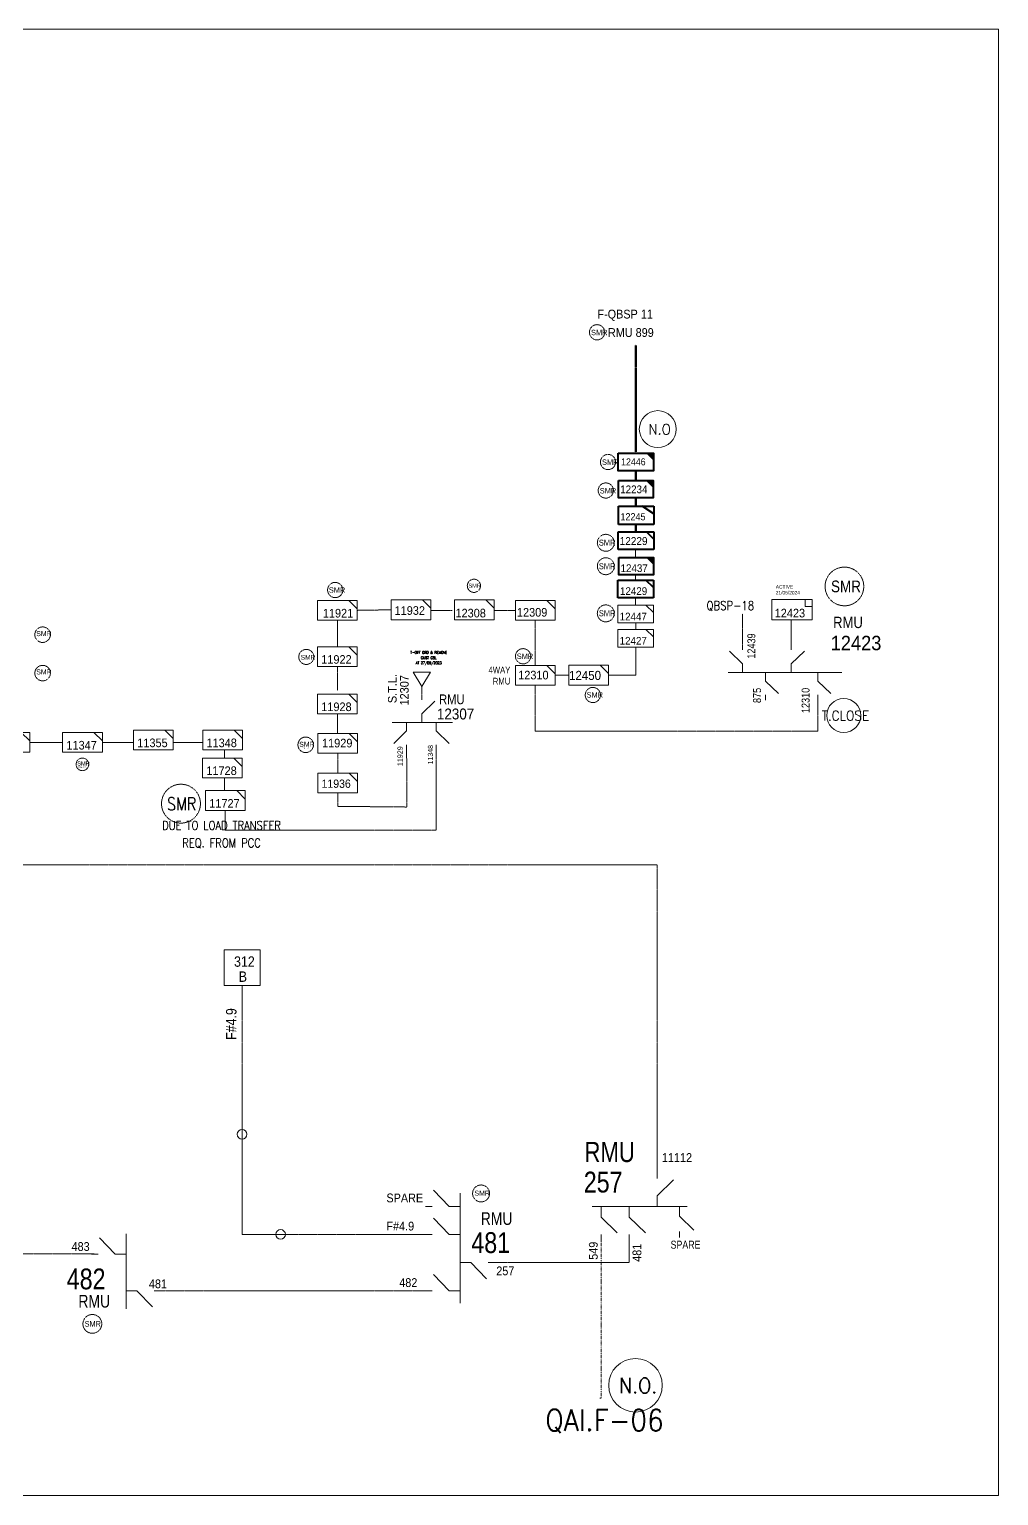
# Model space of a CAD drawing. Header units: metres. Extents: x 65984 to 144644, y -19036 to 23726.
# Drawn here: x 109184 to 110051, y 3181 to 4494 of the extents above; entities that cross this region are included whole.
import ezdxf
from ezdxf.enums import TextEntityAlignment as Align

# ---------------------------------------------------------------- set-up
doc = ezdxf.new("R2010")
doc.units = ezdxf.units.M
doc.header["$MEASUREMENT"] = 0
doc.linetypes.add('DGN Style 3', pattern=[0.013877, 0, -0.013877])
doc.linetypes.add('DGN Style 4', pattern=[1.6, 0.8, -0.4, 0, -0.4])
doc.layers.get('0').update_dxf_attribs({"color": 95, "lineweight": 40})
for name, color, linetype, lineweight in [('d_eos', 111, 'Continuous', 40), ('d_eos no', 121, 'Continuous', 40), ('d_switch', 95, 'Continuous', 40), ('d_tf', 1, 'Continuous', 40), ('d_tf no', 6, 'Continuous', 40), ('d_ug cable', 95, 'Continuous', 40), ('d_unit sub', 7, 'Continuous', 40), ('fedr no', 95, 'Continuous', 40), ('GRID STATION  04', 7, 'Continuous', 40), ('Level 37', 7, 'Continuous', 0), ('O H MAIN FEEDER', 4, 'Continuous', 100), ('SW N O', 114, 'Continuous', 30)]:
    doc.layers.add(name, color=color, linetype=linetype, lineweight=lineweight)
doc.styles.add('NASKHF', font='naskhf.shx', dxfattribs={"height": 8})
doc.styles.add('Style-Arial', font='arial.ttf')
doc.styles.add('Style-ENGINEERING', font='ENGINEERING.shx')
doc.styles.add('Style-msdefault', font='msdefault.shx')
doc.styles.add('Style-STANDARD', font='STANDARD.shx')

# ---------------------------------------------------------------- blocks, each defined once
blk = doc.blocks.new('*U1098')
at = {"layer": 'd_eos', "color": 2, "linetype": 'Continuous', "lineweight": 13, "ltscale": 1.323664}
for p, q in [((-4.65, 7.44), (-11.44, 14.45)), ((0, -16.16), (0, 16.17)), ((-12.09, 7.44), (-14.92, 7.44)), ((0, 7.44), (-4.65, 7.44)), ((0, -8.41), (4.65, -8.41)), ((4.65, -8.41), (11.45, -15.42)), ((12.09, -8.41), (14.92, -8.41))]:
    blk.add_line(p, q, dxfattribs=at)
blk = doc.blocks.new('TF3')
at = {"color": 0, "linetype": 'ByBlock', "lineweight": -2}
for p, q in [((11.3, 9), (18.3, 9)), ((18.3, 9), (18.3, 2))]:
    blk.add_line(p, q, dxfattribs=at)
at = {"color": 0, "linetype": 'ByBlock', "lineweight": -2, "flags": 128}
blk.add_lwpolyline([(18.3, 2), (11.3, 2), (11.3, 9)], dxfattribs=at)
at = {"color": 0, "linetype": 'ByBlock', "lineweight": -2}
blk.add_3dface([(-21.7, 9), (18.3, 9), (18.3, -11), (-21.7, -11)], dxfattribs=at)
blk = doc.blocks.new('*U2620')
at = {"layer": 'd_unit sub', "color": 98, "linetype": 'Continuous', "lineweight": 13}
for p, q in [((-9.2, 4.59), (9.19, 4.59)), ((-9.2, -4.6), (-9.2, 4.59)), ((9.19, 0.71), (5.31, 4.59)), ((5.97, 4.59), (9.19, 4.59)), ((9.19, 4.59), (9.19, 1.38)), ((9.19, 4.59), (9.19, -4.6)), ((9.19, -4.6), (-9.2, -4.6))]:
    blk.add_line(p, q, dxfattribs=at)
at = {"layer": 'd_unit sub', "color": 98, "linetype": 'Continuous', "lineweight": 13, "flags": 128}
blk.add_lwpolyline([(9.19, 0.71), (9.19, 4.59), (5.31, 4.59)], close=True, dxfattribs=at)
blk = doc.blocks.new('*U2445')
at = {"layer": 'd_unit sub', "color": 2, "linetype": 'Continuous', "lineweight": 13}
for p, q in [((-9.2, 4.59), (9.19, 4.59)), ((-9.2, -4.6), (-9.2, 4.59)), ((9.19, 0.71), (5.31, 4.59)), ((5.97, 4.59), (9.19, 4.59)), ((9.19, 4.59), (9.19, 1.38)), ((9.19, 4.59), (9.19, -4.6)), ((9.19, -4.6), (-9.2, -4.6))]:
    blk.add_line(p, q, dxfattribs=at)
at = {"layer": 'd_unit sub', "color": 2, "linetype": 'Continuous', "lineweight": 13, "flags": 128}
blk.add_lwpolyline([(9.19, 0.71), (9.19, 4.59), (5.31, 4.59)], close=True, dxfattribs=at)
blk = doc.blocks.new('*U2376')
at = {"layer": 'd_ug cable', "color": 2, "linetype": 'Continuous', "lineweight": 0}
for p, q in [((-9.2, 4.59), (9.19, 4.59)), ((-9.2, -4.6), (-9.2, 4.59)), ((9.19, 0.71), (5.31, 4.59)), ((5.97, 4.59), (9.19, 4.59)), ((9.19, 4.59), (9.19, 1.38)), ((9.19, 4.59), (9.19, -4.6)), ((9.19, -4.6), (-9.2, -4.6))]:
    blk.add_line(p, q, dxfattribs=at)
at = {"layer": 'd_ug cable', "color": 2, "linetype": 'Continuous', "lineweight": 0, "flags": 128}
blk.add_lwpolyline([(9.19, 0.71), (9.19, 4.59), (5.31, 4.59)], close=True, dxfattribs=at)
blk = doc.blocks.new('TRA1_857')
at = {"layer": 'd_tf', "color": 98, "linetype": 'Continuous', "lineweight": 13, "ltscale": 0.000771684, "flags": 128}
blk.add_lwpolyline([(10, -17), (0, 0), (-10, -17)], close=True, dxfattribs=at)
blk = doc.blocks.new('TRA1_856')
at = {"layer": 'd_tf', "color": 98, "linetype": 'Continuous', "lineweight": 13, "ltscale": 0.000771684, "xscale": 1.000046566207833, "yscale": 1.000046566207833, "zscale": 1.000046566207833, "rotation": 180}
blk.add_blockref('TRA1_857', (0, 0), dxfattribs=at)
blk = doc.blocks.new('*U2621')
at = {"layer": 'd_unit sub', "color": 234, "linetype": 'Continuous', "lineweight": 13}
for p, q in [((-9.2, 4.59), (9.19, 4.59)), ((-9.2, -4.6), (-9.2, 4.59)), ((9.19, 0.71), (5.31, 4.59)), ((5.97, 4.59), (9.19, 4.59)), ((9.19, 4.59), (9.19, 1.38)), ((9.19, 4.59), (9.19, -4.6)), ((9.19, -4.6), (-9.2, -4.6))]:
    blk.add_line(p, q, dxfattribs=at)
at = {"layer": 'd_unit sub', "color": 234, "linetype": 'Continuous', "lineweight": 13, "flags": 128}
blk.add_lwpolyline([(9.19, 0.71), (9.19, 4.59), (5.31, 4.59)], close=True, dxfattribs=at)
blk = doc.blocks.new('*U2622')
at = {"layer": 'd_unit sub', "color": 98, "linetype": 'Continuous', "lineweight": 13}
for p, q in [((-9.2, 4.59), (9.19, 4.59)), ((-9.2, -4.6), (-9.2, 4.59)), ((9.19, 0.71), (5.31, 4.59)), ((5.97, 4.59), (9.19, 4.59)), ((9.19, 4.59), (9.19, 1.38)), ((9.19, 4.59), (9.19, -4.6)), ((9.19, -4.6), (-9.2, -4.6))]:
    blk.add_line(p, q, dxfattribs=at)
at = {"layer": 'd_unit sub', "color": 98, "linetype": 'Continuous', "lineweight": 13, "flags": 128}
blk.add_lwpolyline([(9.19, 0.71), (9.19, 4.59), (5.31, 4.59)], close=True, dxfattribs=at)
blk = doc.blocks.new('*U2530')
at = {"layer": 'd_unit sub', "color": 2, "linetype": 'Continuous', "lineweight": 13}
for p, q in [((-9.2, 4.59), (9.19, 4.59)), ((-9.2, -4.6), (-9.2, 4.59)), ((9.19, 0.71), (5.31, 4.59)), ((5.97, 4.59), (9.19, 4.59)), ((9.19, 4.59), (9.19, 1.38)), ((9.19, 4.59), (9.19, -4.6)), ((9.19, -4.6), (-9.2, -4.6))]:
    blk.add_line(p, q, dxfattribs=at)
at = {"layer": 'd_unit sub', "color": 2, "linetype": 'Continuous', "lineweight": 13, "flags": 128}
blk.add_lwpolyline([(9.19, 0.71), (9.19, 4.59), (5.31, 4.59)], close=True, dxfattribs=at)
blk = doc.blocks.new('*U893')
at = {"layer": 'SW N O', "color": 3, "lineweight": 13}
blk.add_circle((0, 0.01), 16.84, dxfattribs=at)
at = {"layer": 'SW N O', "color": 3, "lineweight": 13, "style": 'Style-STANDARD'}
blk.add_text('N.O.', height=9.6, dxfattribs=at).set_placement((1.68, -0.17), align=Align.MIDDLE_CENTER)
blk = doc.blocks.new('*U3899')
at = {"layer": 'd_unit sub', "color": 2, "linetype": 'Continuous', "lineweight": 13}
for p, q in [((-9.2, 4.59), (9.19, 4.59)), ((-9.2, -4.6), (-9.2, 4.59)), ((9.19, 0.71), (5.31, 4.59)), ((5.97, 4.59), (9.19, 4.59)), ((9.19, 4.59), (9.19, 1.38)), ((9.19, 4.59), (9.19, -4.6)), ((9.19, -4.6), (-9.2, -4.6))]:
    blk.add_line(p, q, dxfattribs=at)
at = {"layer": 'd_unit sub', "color": 2, "linetype": 'Continuous', "lineweight": 13, "flags": 128}
blk.add_lwpolyline([(9.19, 0.71), (9.19, 4.59), (5.31, 4.59)], close=True, dxfattribs=at)
blk = doc.blocks.new('TF_8')
at = {"color": 0, "linetype": 'ByBlock', "lineweight": -2}
blk.add_line((6.3, 4.95), (9.9, 1.35), dxfattribs=at)
blk.add_3dface([(-10.1, 4.95), (9.9, 4.95), (9.9, -5.05), (-10.1, -5.05)], dxfattribs=at)
blk = doc.blocks.new('exist.us-1000kva')
at = {"color": 0, "linetype": 'ByBlock', "lineweight": -2, "flags": 128}
blk.add_lwpolyline([(40, 12.9), (32.8, 20), (40, 20)], close=True, dxfattribs=at)
at = {"color": 0, "linetype": 'ByBlock', "lineweight": -2, "extrusion": (0, 0, -1)}
blk.add_solid([(-40, 12.9), (-32.8, 20), (-40, 20)], dxfattribs=at)
at = {"color": 0, "linetype": 'ByBlock', "lineweight": -2, "xscale": 2, "yscale": 2}
blk.add_blockref('TF_8', (20.2, 10.1), dxfattribs=at)
blk = doc.blocks.new('*U696')
at = {"layer": 'd_unit sub', "color": 98, "linetype": 'Continuous', "lineweight": 40}
for p, q in [((-9.2, 4.61), (9.19, 4.61)), ((-9.2, -4.58), (-9.2, 4.61)), ((9.19, 0.73), (5.31, 4.61)), ((5.97, 4.61), (9.19, 4.61)), ((9.19, 4.61), (9.19, 1.4)), ((9.19, 4.61), (9.19, -4.58)), ((9.19, -4.58), (-9.2, -4.58))]:
    blk.add_line(p, q, dxfattribs=at)
blk = doc.blocks.new('*U3937')
at = {"layer": 'd_unit sub', "color": 98, "linetype": 'Continuous', "lineweight": 40}
for p, q in [((-9.2, 4.61), (2.68, 4.61)), ((-9.2, -4.58), (-9.2, 4.61)), ((2.68, 0.73), (-1.21, 4.61)), ((-0.54, 4.61), (2.68, 4.61)), ((2.68, 4.61), (2.68, 1.4)), ((2.68, 4.61), (2.68, -4.58)), ((2.68, -4.58), (-9.2, -4.58))]:
    blk.add_line(p, q, dxfattribs=at)
blk = doc.blocks.new('*U683')
at = {"layer": 'd_unit sub', "color": 2, "linetype": 'Continuous', "lineweight": 40}
for p, q in [((-9.2, 4.61), (9.19, 4.61)), ((-9.2, -4.58), (-9.2, 4.61)), ((9.19, 0.73), (5.31, 4.61)), ((5.97, 4.61), (9.19, 4.61)), ((9.19, 4.61), (9.19, 1.4)), ((9.19, 4.61), (9.19, -4.58)), ((9.19, -4.58), (-9.2, -4.58))]:
    blk.add_line(p, q, dxfattribs=at)
blk = doc.blocks.new('*U3938')
at = {"layer": 'd_tf no', "color": 98, "linetype": 'Continuous', "lineweight": 13}
for p, q in [((-9.2, 4.61), (9.19, 4.61)), ((-9.2, -4.58), (-9.2, 4.61)), ((9.19, 0.73), (5.31, 4.61)), ((5.97, 4.61), (9.19, 4.61)), ((9.19, 4.61), (9.19, 1.4)), ((9.19, 4.61), (9.19, -4.58)), ((9.19, -4.58), (-9.2, -4.58))]:
    blk.add_line(p, q, dxfattribs=at)
blk = doc.blocks.new('*U3939')
at = {"layer": 'd_tf no', "color": 2, "linetype": 'Continuous', "lineweight": 13}
for p, q in [((-9.2, 4.61), (9.19, 4.61)), ((-9.2, -4.58), (-9.2, 4.61)), ((9.19, 0.73), (5.31, 4.61)), ((5.97, 4.61), (9.19, 4.61)), ((9.19, 4.61), (9.19, 1.4)), ((9.19, 4.61), (9.19, -4.58)), ((9.19, -4.58), (-9.2, -4.58))]:
    blk.add_line(p, q, dxfattribs=at)
blk = doc.blocks.new('*U1431')
at = {"layer": 'SW N O', "color": 1, "lineweight": 13}
blk.add_circle((0, 0), 16.8, dxfattribs=at)
at = {"layer": 'SW N O', "color": 1, "lineweight": 13, "style": 'Style-STANDARD'}
blk.add_text('T.CLOSE', height=9.6, dxfattribs=at).set_placement((1.7, -0.2), align=Align.MIDDLE_CENTER)
blk = doc.blocks.new('*U1266')
at = {"layer": 'SW N O', "color": 3, "lineweight": 13}
blk.add_circle((0, 0), 16.8, dxfattribs=at)
at = {"layer": 'SW N O', "color": 3, "lineweight": 13, "style": 'Style-STANDARD'}
blk.add_text('N.O', height=9.6, dxfattribs=at).set_placement((1.7, -0.2), align=Align.MIDDLE_CENTER)

msp = doc.modelspace()

# ---------------------------------------------------------------- linework, layer by layer
at = {"layer": 'd_eos', "color": 2, "linetype": 'Continuous', "lineweight": 13, "ltscale": 1.139775}
for p, q in [((109822.1, 3938.3), (109822.1, 3943)), ((109865.9, 3938.3), (109865.9, 3943)), ((109822.1, 3926), (109810.5, 3937.3)), ((109822.1, 3918.2), (109822.1, 3926)), ((109865.9, 3926), (109877.6, 3937.3)), ((109865.9, 3918.2), (109865.9, 3926)), ((109809.3, 3918.2), (109911, 3918.2)), ((109842.7, 3918.2), (109842.7, 3910.5)), ((109889.5, 3918.2), (109889.5, 3910.5)), ((109842.7, 3910.5), (109854.3, 3899.2)), ((109889.5, 3910.5), (109901.1, 3899.2)), ((109842.7, 3898.1), (109842.7, 3893.4)), ((109889.5, 3898.1), (109889.5, 3893.4))]:
    msp.add_line(p, q, dxfattribs=at)
at = {"layer": 'd_eos', "color": 7, "linetype": 'Continuous', "lineweight": 13, "ltscale": 1.139775}
for p, q in [((109535.3, 3893.6), (109535.3, 3898.3)), ((109535.3, 3881.2), (109546.9, 3892.5)), ((109508.8, 3873.5), (109562.6, 3873.5)), ((109521.7, 3873.5), (109521.7, 3865.8)), ((109535.3, 3873.5), (109535.3, 3881.2)), ((109548.1, 3873.5), (109548.1, 3865.8)), ((109521.7, 3865.8), (109510.1, 3854.5)), ((109548.1, 3865.8), (109559.7, 3854.5)), ((109521.7, 3853.4), (109521.7, 3848.7)), ((109548.1, 3853.4), (109548.1, 3848.7))]:
    msp.add_line(p, q, dxfattribs=at)
at = {"layer": 'd_eos', "color": 7, "linetype": 'Continuous', "lineweight": 13, "ltscale": 1.323664}
for p, q in [((109746, 3465.2), (109746, 3471)), ((109746, 3449.7), (109760.6, 3463.8)), ((109772.8, 3440.1), (109687.6, 3440.1)), ((109695.7, 3440.1), (109695.7, 3430.4)), ((109720.9, 3440.1), (109720.9, 3430.4)), ((109746, 3440.1), (109746, 3449.7)), ((109695.7, 3430.4), (109710.2, 3416.3)), ((109720.9, 3430.4), (109735.4, 3416.3)), ((109695.7, 3415), (109695.7, 3409.1)), ((109720.9, 3415), (109720.9, 3409.1))]:
    msp.add_line(p, q, dxfattribs=at)
at = {"layer": 'd_eos', "color": 2, "linetype": 'Continuous', "lineweight": 13, "ltscale": 1.323664}
for p, q in [((109559.9, 3440.1), (109545.8, 3454.7)), ((109544.4, 3440.1), (109538.6, 3440.1)), ((109569.5, 3440.1), (109559.9, 3440.1)), ((109569.5, 3452), (109569.5, 3353.5)), ((109559.9, 3415), (109545.8, 3429.5)), ((109544.4, 3415), (109538.6, 3415)), ((109569.5, 3415), (109559.9, 3415)), ((109569.5, 3389.8), (109579.1, 3389.8)), ((109579.1, 3389.8), (109593.2, 3375.3)), ((109594.6, 3389.8), (109600.4, 3389.8)), ((109559.8, 3364.6), (109545.8, 3379.1)), ((109544.4, 3364.6), (109538.6, 3364.6)), ((109569.5, 3364.6), (109559.8, 3364.6))]:
    msp.add_line(p, q, dxfattribs=at)
at = {"layer": 'd_eos', "color": 7, "linetype": 'Continuous', "lineweight": 13, "ltscale": 1.191298}
for p, q in [((109765.7, 3440.1), (109765.7, 3431.4)), ((109765.7, 3431.4), (109778.8, 3418.7)), ((109765.7, 3417.5), (109765.7, 3412.2))]:
    msp.add_line(p, q, dxfattribs=at)
at = {"layer": 'd_ug cable', "color": 98, "linetype": 'DGN Style 3', "lineweight": 13}
for p, q in [((109726.6, 4021.1), (109726.6, 4028.3)), ((109726.6, 4001), (109726.6, 4005.6)), ((109726.6, 3985.1), (109726.6, 3978.5)), ((109459.7, 3941.3), (109459.7, 3964.9)), ((109726.8, 3956.7), (109726.8, 3962.6)), ((109459.7, 3902), (109459.7, 3923.5)), ((109535.3, 3898.3), (109535.3, 3905.5)), ((109459.7, 3863.6), (109459.7, 3881.1)), ((109213.9, 3855.6), (109184.4, 3855.6)), ((109277.4, 3855.6), (109249.4, 3855.6)), ((109358.6, 3841.6), (109358.6, 3848.8)), ((109460, 3828.1), (109460, 3845.9)), ((109358.6, 3812.3), (109358.6, 3823.9)), ((109125.7, 3397.5), (109242.2, 3397.5))]:
    msp.add_line(p, q, dxfattribs=at)
at = {"layer": 'd_ug cable', "color": 194, "linetype": 'DGN Style 3', "lineweight": 13}
for p, q in [((109822.1, 3943.2), (109822.1, 3970.7)), ((109865.9, 3965.4), (109865.9, 3941.7))]:
    msp.add_line(p, q, dxfattribs=at)
at = {"layer": 'd_ug cable', "color": 30, "linetype": 'DGN Style 3', "lineweight": 100, "flags": 128}
msp.add_lwpolyline([(109726.7, 4115.4), (109726.7, 4115.4), (109726.7, 4211.6)], dxfattribs=at)
at = {"layer": 'd_ug cable', "color": 98, "linetype": 'DGN Style 3', "lineweight": 100, "flags": 128}
for points in [[(109726.7, 4090.1), (109726.7, 4090.1), (109726.7, 4098.7)], [(109726.9, 4066.9), (109726.9, 4066.9), (109726.9, 4074.6)], [(109726.9, 4044.5), (109726.9, 4044.5), (109726.9, 4050.6)]]:
    msp.add_lwpolyline(points, dxfattribs=at)
at = {"layer": 'd_ug cable', "color": 98, "linetype": 'DGN Style 3', "lineweight": 13, "flags": 128}
for points in [[(109477.4, 3973.8), (109507.8, 3974.3)], [(109543.4, 3973.8), (109562.4, 3973.8)], [(109600, 3973.8), (109619, 3973.8)], [(109636.8, 3924.6), (109636.8, 3964.9)], [(109702.4, 3915.7), (109726.8, 3915.7), (109726.8, 3940.9)], [(109666.9, 3915.7), (109654.5, 3915.7)], [(109636.8, 3906.8), (109636.8, 3865.6), (109889.5, 3865.6), (109889.5, 3893.4)], [(108621.6, 3851.4), (108602.7, 3851.4), (108602.7, 3746), (109746, 3746), (109746, 3468.1)], [(109312.9, 3855.6), (109339.3, 3855.6)], [(109359.2, 3794.4), (109359.2, 3777), (109548.1, 3777), (109548.1, 3848.7)], [(109521.7, 3848.7), (109521.9, 3797.7), (109460, 3798.3), (109460, 3810.3)], [(109374.5, 3504.7), (109374.5, 3637.8)], [(109538.6, 3415), (109408.9, 3415)], [(109600.4, 3389.8), (109720.9, 3389.8), (109720.9, 3409.1)], [(109301.2, 3364.6), (109539.1, 3364.6), (109539.1, 3364.6)]]:
    msp.add_lwpolyline(points, dxfattribs=at)
at = {"layer": 'd_ug cable', "color": 5, "linetype": 'DGN Style 4', "lineweight": 13, "flags": 128}
msp.add_lwpolyline([(109695.7, 3409.1), (109695.7, 3268.5), (109694.7, 3268.5)], dxfattribs=at)
at = {"layer": 'd_ug cable', "color": 2, "linetype": 'DGN Style 3', "lineweight": 13}
for centre, radius in [((109692.1, 4222.8), 6.82), ((109701.9, 4106.6), 6.82), ((109699.9, 4081.1), 6.82), ((109699.9, 4034.3), 7.58), ((109699.9, 4013.3), 7.58), ((109913.4, 3995.2), 17.3), ((109457.8, 3992), 6.82), ((109581.9, 3995.8), 5.91), ((109699.9, 3971.1), 7.58), ((109196, 3952), 6.95), ((109625.9, 3932.7), 6.82), ((109431.9, 3932.1), 6.73), ((109196, 3917.6), 6.95), ((109688.3, 3898), 6.82), ((109431.4, 3853.4), 6.95), ((109431.4, 3853.4), 6.95), ((109231.6, 3835.9), 5.63), ((109319.8, 3800.7), 17.4), ((109588.3, 3451.7), 7.58), ((109240.5, 3334.9), 8.42)]:
    msp.add_circle(centre, radius, dxfattribs=at)
at = {"layer": 'GRID STATION  04', "color": 98, "linetype": 'Continuous', "lineweight": 13, "ltscale": 1.094807, "flags": 128}
msp.add_lwpolyline([(109358.5, 3637.8), (109358.5, 3669.9), (109390.6, 3669.9), (109390.6, 3637.8)], close=True, dxfattribs=at)
at = {"layer": 'O H MAIN FEEDER', "color": 140, "lineweight": 13, "ltscale": 0.861012, "flags": 128}
msp.add_lwpolyline([(110051.4, 4494.1), (108280.6, 4494.1), (108280.6, 3181.1), (110051.4, 3181.1)], close=True, dxfattribs=at)
at = {"layer": 'O H MAIN FEEDER', "color": 98, "lineweight": 13, "ltscale": 0.015241, "flags": 128}
msp.add_lwpolyline([(109408.9, 3415), (109374.5, 3415), (109374.5, 3504.7)], dxfattribs=at)
at = {"layer": 'O H MAIN FEEDER', "color": 98, "lineweight": 13, "ltscale": 1.033215}
for centre in [(109374.5, 3504.7), (109408.9, 3415)]:
    msp.add_circle(centre, 4.33, dxfattribs=at)

# ---------------------------------------------------------------- block references
at = {"layer": 'd_eos', "color": 2, "linetype": 'Continuous', "lineweight": 13, "ltscale": 1.323664, "xscale": 2.0736, "yscale": 2.0736, "zscale": 2.0736}
msp.add_blockref('*U1098', (109270.7, 3382), dxfattribs=at)
at = {"layer": 'd_tf', "color": 98, "linetype": 'Continuous', "lineweight": 13, "ltscale": 0.000771684, "xscale": 0.7672319999999999, "yscale": 0.7672319999999999, "zscale": 0.7672319999999999, "rotation": 1.397493329992685e-11}
msp.add_blockref('TRA1_856', (109535.3, 3905.5), dxfattribs=at)
at = {"layer": 'd_tf no', "color": 2, "linetype": 'Continuous', "lineweight": 13, "xscale": 1.727361288657846, "yscale": 1.727361288657846, "zscale": 1.727361288657846}
msp.add_blockref('*U3939', (109726.6, 3970.5), dxfattribs=at)
at = {"layer": 'd_tf no', "color": 98, "linetype": 'Continuous', "lineweight": 13, "xscale": 1.727361288657846, "yscale": 1.727361288657846, "zscale": 1.727361288657846}
msp.add_blockref('*U3938', (109726.6, 3948.8), dxfattribs=at)
at = {"layer": 'd_ug cable', "color": 2, "linetype": 'Continuous', "lineweight": 0, "xscale": 1.9305216, "yscale": 1.9305216, "zscale": 1.9305216}
msp.add_blockref('*U2376', (109231.7, 3855.6), dxfattribs=at)
at = {"layer": 'd_unit sub', "color": 2, "linetype": 'Continuous', "lineweight": 40, "rotation": 359.9999999999999}
for p, xscale, yscale, zscale in [((109711, 4098.7), 0.7896220945658173, 0.7896220945658173, 0.836746801561806), ((109711.3, 4074.6), 0.7756875431933742, 0.7756875431933742, 0.9297186684020066), ((109711.5, 4005.6), 0.7756875431933742, 0.7756875431933742, 0.9297186684020066)]:
    msp.add_blockref('exist.us-1000kva', p, dxfattribs=dict(at, xscale=xscale, yscale=yscale, zscale=zscale))
at = {"layer": 'd_unit sub', "color": 98, "linetype": 'Continuous', "lineweight": 40}
for name, p, xscale, yscale, zscale in [('*U3937', (109735.7, 4058.8), 2.653099084783947, 1.766054010996047, 2.653099084783947), ('*U696', (109726.6, 3993), 1.727361288657846, 1.727361288657846, 1.727361288657846)]:
    msp.add_blockref(name, p, dxfattribs=dict(at, xscale=xscale, yscale=yscale, zscale=zscale))
at = {"layer": 'd_unit sub', "color": 2, "linetype": 'Continuous', "lineweight": 40, "xscale": 1.727361288657846, "yscale": 1.727361288657846, "zscale": 1.727361288657846}
msp.add_blockref('*U683', (109727, 4036.2), dxfattribs=at)
at = {"layer": 'd_unit sub', "color": 2, "linetype": 'Continuous', "lineweight": 13, "xscale": 1.9305216, "yscale": 1.9305216, "zscale": 1.9305216}
for name, p in [('*U2445', (109459.7, 3973.8)), ('*U2530', (109582.2, 3974.3)), ('*U2445', (109459.7, 3932.4)), ('*U2445', (109636.8, 3915.7)), ('*U2445', (109166.7, 3855.7)), ('*U2445', (109460, 3854.7)), ('*U2445', (109359.6, 3803.5))]:
    msp.add_blockref(name, p, dxfattribs=at)
at = {"layer": 'd_unit sub', "color": 98, "linetype": 'Continuous', "lineweight": 13}
for name, p, xscale, yscale, zscale in [('*U2620', (109525.6, 3974.3), 1.9305216, 1.9305216, 1.9305216), ('*U2622', (109636.8, 3973.8), 1.9305216, 1.9305216, 1.9305216), ('*U2620', (109459.7, 3890), 1.9305216, 1.9305216, 1.9305216), ('*U2620', (109295.1, 3857.7), 1.9305216, 1.9305216, 1.9305216), ('*U2620', (109357, 3857.7), 1.9305216, 1.9305216, 1.9305216), ('*U2620', (109356.9, 3832.7), 1.9305216, 1.9305216, 1.9305216), ('*U2620', (109460, 3819.2), 1.941169667839467, 1.941169667839467, 1.941169667839467)]:
    msp.add_blockref(name, p, dxfattribs=dict(at, xscale=xscale, yscale=yscale, zscale=zscale))
at = {"layer": 'd_unit sub', "color": 234, "linetype": 'Continuous', "lineweight": 13, "xscale": 1.9305216, "yscale": 1.9305216, "zscale": 1.9305216}
msp.add_blockref('*U2621', (109636.8, 3973.8), dxfattribs=at)
at = {"layer": 'd_unit sub', "color": 2, "linetype": 'Continuous', "lineweight": 13, "rotation": 359.9999999999999}
for name, p, xscale, yscale, zscale in [('TF3', (109868.1, 3975.3), 0.8997238589565415, 0.8997238589565415, 0.251116726268099), ('*U3899', (109684.6, 3915.8), 1.926883779417543, 1.926883779417543, 1.926883779417543)]:
    msp.add_blockref(name, p, dxfattribs=dict(at, xscale=xscale, yscale=yscale, zscale=zscale))
at = {"layer": 'SW N O', "color": 3, "lineweight": 13}
for name, p, xscale, yscale, zscale in [('*U1266', (109746.4, 4136.1), 0.983234896483275, 0.983234896483275, 0.983234896483275), ('*U893', (109726.5, 3279.9), 1.42293557726276, 1.42293557726276, 1.42293557726276)]:
    msp.add_blockref(name, p, dxfattribs=dict(at, xscale=xscale, yscale=yscale, zscale=zscale))
at = {"layer": 'SW N O', "color": 1, "lineweight": 13, "xscale": 0.904990052617465, "yscale": 0.904990052617465, "zscale": 0.904990052617465}
msp.add_blockref('*U1431', (109912.8, 3879.7), dxfattribs=at)

# ---------------------------------------------------------------- texts
at = {"layer": 'd_eos no', "color": 7, "linetype": 'Continuous', "lineweight": 13}
for s, height, style, width, p in [('12307', 9.77, 'Style-Arial', 0.88, (109548.8, 3885.9)), ('RMU', 18.1, 'Style-msdefault', 0.818182, (109680.8, 3497.9)), ('257', 18.66, 'Style-msdefault', 0.833333, (109680.2, 3471.2)), ('SPARE', 7.2, 'Style-msdefault', 0.818182, (109757.9, 3409.4))]:
    msp.add_text(s, height=height, dxfattribs=dict(at, style=style, width=width)).set_placement(p, align=Align.TOP_LEFT)
at = {"layer": 'd_eos no', "color": 2, "linetype": 'Continuous', "lineweight": 13, "style": 'Style-msdefault'}
for s, height, width, p in [('RMU', 11.4, 0.818182, (109588, 3434.9)), ('481', 18.66, 0.833333, (109579.6, 3417)), ('482', 18.66, 0.833333, (109217.6, 3384.5)), ('RMU', 11.4, 0.818182, (109228, 3360.9))]:
    msp.add_text(s, height=height, dxfattribs=dict(at, width=width)).set_placement(p, align=Align.TOP_LEFT)
at = {"layer": 'd_switch', "color": 55, "linetype": 'Continuous', "lineweight": 13, "style": 'Style-ENGINEERING', "width": 0.921053}
msp.add_text('F-QBSP 11 ', height=7.88, dxfattribs=at).set_placement((109692.4, 4243), align=Align.TOP_LEFT)
at = {"layer": 'd_switch', "color": 1, "linetype": 'Continuous', "lineweight": 30, "ltscale": 0.927722, "style": 'Style-ENGINEERING', "width": 0.857143}
for p in [(109686.7, 4225), (109696.5, 4108.9), (109694.5, 4083.3), (109452.1, 3994.4), (109620.2, 3935.1), (109682.7, 3900.5)]:
    msp.add_text('SMR', height=4.84, rotation=0.0026, dxfattribs=at).set_placement(p, align=Align.TOP_LEFT)
at = {"layer": 'd_switch', "color": 2, "linetype": 'Continuous', "lineweight": 13, "style": 'Style-ENGINEERING', "width": 0.921053}
for s, p in [('RMU 899 ', (109701.8, 4226.5)), ('SPARE', (109503.6, 3451.6)), ('F#4.9', (109503.6, 3426.4)), ('482', (109515.1, 3375.8)), ('257', (109601.9, 3386.3))]:
    msp.add_text(s, height=7.88, dxfattribs=at).set_placement(p, align=Align.TOP_LEFT)
at = {"layer": 'd_switch', "color": 1, "linetype": 'Continuous', "lineweight": 30, "ltscale": 1.030802, "style": 'Style-ENGINEERING', "width": 0.857143}
for p in [(109693.7, 4037.1), (109693.7, 4016), (109693.7, 3973.9)]:
    msp.add_text('SMR', height=5.38, rotation=0.0026, dxfattribs=at).set_placement(p, align=Align.TOP_LEFT)
at = {"layer": 'd_switch', "color": 1, "linetype": 'Continuous', "lineweight": 30, "ltscale": 1.724383, "style": 'Style-ENGINEERING', "width": 0.857143}
msp.add_text('SMR', height=10.5, rotation=0.0026, dxfattribs=at).set_placement((109901.4, 4000.5), align=Align.TOP_LEFT)
at = {"layer": 'd_switch', "color": 7, "linetype": 'Continuous', "lineweight": 13, "style": 'Style-ENGINEERING'}
for s, height, rotation, width, p in [('12439', 7.11, 90.0075, 0.857143, (109826.6, 3930.5)), ('875', 7.11, 90, 0.857143, (109831.7, 3890.8)), ('12310', 7.11, 90, 0.857143, (109875.1, 3881.8)), ('11112', 7.88, 360, 0.921053, (109750.1, 3487.8)), ('549', 7.88, 90, 0.921053, (109684.8, 3392.3)), ('481', 7.88, 90, 0.921053, (109723.8, 3390.5))]:
    msp.add_text(s, height=height, rotation=rotation, dxfattribs=dict(at, width=width)).set_placement(p, align=Align.TOP_LEFT)
at = {"layer": 'd_switch', "color": 1, "linetype": 'Continuous', "lineweight": 30, "ltscale": 0.536025, "style": 'Style-ENGINEERING', "width": 0.857143}
msp.add_text('SMR', height=4.32, rotation=0.0026, dxfattribs=at).set_placement((109426.9, 3933.9), align=Align.TOP_LEFT)
at = {"layer": 'd_switch', "color": 194, "linetype": 'Continuous', "lineweight": 13, "style": 'Style-ENGINEERING', "width": 0.857143}
for s, height, p in [('11929', 4.66, (109513.5, 3834.3)), ('11348', 4.54, (109540.7, 3835.9))]:
    msp.add_text(s, height=height, rotation=90, dxfattribs=at).set_placement(p, align=Align.TOP_LEFT)
at = {"layer": 'd_switch', "color": 7, "linetype": 'Continuous', "lineweight": 13, "style": 'Style-ENGINEERING', "width": 0.921053}
for s, p in [('483', (109221.9, 3408.1)), ('481', (109291.1, 3374.7))]:
    msp.add_text(s, height=7.88, dxfattribs=at).set_placement(p, align=Align.TOP_LEFT)
at = {"layer": 'd_tf no', "color": 2, "linetype": 'Continuous', "lineweight": 40, "style": 'Style-msdefault', "width": 0.947368}
for s, height, p in [('12446', 6.22, (109713.6, 4109.9)), ('12234', 6.91, (109712.8, 4085.6)), ('12229', 7.08, (109712.3, 4039.4)), ('12437', 6.91, (109713.1, 4015))]:
    msp.add_text(s, height=height, dxfattribs=at).set_placement(p, align=Align.TOP_LEFT)
at = {"layer": 'd_tf no', "color": 98, "linetype": 'Continuous', "lineweight": 40, "style": 'Style-msdefault', "width": 0.947368}
for s, height, p in [('12245', 6.37, (109713, 4060.8)), ('12429', 6.91, (109712.6, 3994.5))]:
    msp.add_text(s, height=height, dxfattribs=at).set_placement(p, align=Align.TOP_LEFT)
at = {"layer": 'd_tf no', "color": 1, "linetype": 'Continuous', "lineweight": 40, "style": 'Style-msdefault', "width": 0.945946}
for height, p in [(3.66, (109577, 3997.7)), (4.5, (109190.3, 3955.2)), (4.5, (109190.3, 3920.9)), (4.5, (109425.6, 3856.1)), (3.65, (109227, 3838.5)), (4.52, (109582.4, 3454.2)), (5.02, (109233.6, 3337.4))]:
    msp.add_text('SMR', height=height, dxfattribs=at).set_placement(p, align=Align.TOP_LEFT)
at = {"layer": 'd_tf no', "color": 2, "linetype": 'Continuous', "lineweight": 13, "style": 'Style-msdefault', "width": 0.947368}
for s, height, p in [('11921', 7.72, (109446.7, 3975.1)), ('12308', 7.72, (109565.4, 3975.2)), ('12447', 6.91, (109712.3, 3971.7)), ('12423', 7.72, (109851, 3975.2)), ('11922', 7.72, (109445.3, 3933.7)), ('12310', 7.72, (109621.5, 3919.7)), ('12450', 8.13, (109667, 3919.6)), ('11929', 7.72, (109446, 3858.8)), ('11727', 7.72, (109345.1, 3804.8))]:
    msp.add_text(s, height=height, dxfattribs=at).set_placement(p, align=Align.TOP_LEFT)
at = {"layer": 'd_tf no', "color": 98, "linetype": 'Continuous', "lineweight": 13, "style": 'Style-msdefault', "width": 0.947368}
for s, height, p in [('11932', 7.72, (109510.9, 3977.5)), ('12309', 7.72, (109620.4, 3975.9)), ('12427', 6.91, (109712.3, 3950)), ('11928', 7.72, (109445.3, 3891.3)), ('11355', 7.72, (109280.7, 3859)), ('11348', 7.72, (109342.6, 3859)), ('11728', 7.72, (109342.5, 3834.1)), ('11936', 7.41, (109445.6, 3822.3))]:
    msp.add_text(s, height=height, dxfattribs=at).set_placement(p, align=Align.TOP_LEFT)
at = {"layer": 'd_tf no', "color": 121, "linetype": 'Continuous', "lineweight": 13, "style": 'Style-msdefault', "width": 0.947368}
msp.add_text('12423', height=12.88, dxfattribs=at).set_placement((109901.1, 3951), align=Align.TOP_LEFT)
at = {"layer": 'd_tf no', "color": 98, "linetype": 'Continuous', "lineweight": 13, "style": 'Style-msdefault', "width": 0.947368}
for s, p in [('S.T.L.', (109505, 3890.7)), ('12307', (109515.8, 3888.6))]:
    msp.add_text(s, height=7.72, rotation=90, dxfattribs=at).set_placement(p, align=Align.TOP_LEFT)
at = {"layer": 'd_tf no', "color": 121, "linetype": 'Continuous', "lineweight": 40, "attachment_point": 1, "style": 'NASKHF'}
for s, insert, char_height in [('\\Fmsdefault;\\H1x;\\W0.945946;ACTIVE\\P21/05/2024', (109852, 3996.4), 3.134), ('\\Fmsdefault;\\H1x;\\W0.945946;17.09.2023', (109428.3, 3850.8), 0.833), ('\\Fmsdefault;\\H1x;\\W0.945946;18.09.2023', (109227.7, 3834), 1.07)]:
    msp.add_mtext(s, dxfattribs=dict(at, insert=insert, char_height=char_height))
at = {"layer": 'd_tf no', "color": 1, "linetype": 'Continuous', "lineweight": 40, "ltscale": 0.9, "insert": (109320.4, 3800.5), "char_height": 11.363, "attachment_point": 5, "line_spacing_factor": 1.2, "style": 'Style-STANDARD'}
msp.add_mtext('\\H1x;\\W0.909091;SMR\\P', dxfattribs=at)
at = {"layer": 'd_tf no', "color": 2, "linetype": 'Continuous', "lineweight": 40, "ltscale": 1.002218, "insert": (109356.1, 3773), "char_height": 7.855, "attachment_point": 5, "line_spacing_factor": 1.2, "style": 'Style-STANDARD'}
msp.add_mtext('\\H1x;\\W0.909091;DUE TO LOAD TRANSFER\\PREQ. FROM PCC', dxfattribs=at)
at = {"layer": 'd_ug cable', "color": 2, "linetype": 'Continuous', "lineweight": 0, "style": 'Style-msdefault', "width": 0.947368}
msp.add_text('11347', height=7.72, dxfattribs=at).set_placement((109217.3, 3856.9), align=Align.TOP_LEFT)
at = {"layer": 'fedr no', "color": 55, "linetype": 'Continuous', "lineweight": 13, "style": 'Style-STANDARD', "width": 0.909091}
msp.add_text('QBSP-18', height=8.02, dxfattribs=at).set_placement((109811.3, 3978.1), align=Align.MIDDLE_CENTER)
at = {"layer": 'fedr no', "color": 55, "linetype": 'Continuous', "lineweight": 13, "insert": (109541.5, 3931), "char_height": 2.343, "attachment_point": 5, "line_spacing_factor": 1.2, "style": 'Style-STANDARD'}
msp.add_mtext('\\H1x;\\W0.909091;T-OFF GRD & REMOVE \\PCUST CBL \\PAT 27/09/2023', dxfattribs=at)
at = {"layer": 'fedr no', "color": 55, "linetype": 'Continuous', "lineweight": 13, "insert": (109698.8, 3247.7), "char_height": 19.12, "attachment_point": 5, "style": 'Style-STANDARD'}
msp.add_mtext('QAI.F-06', dxfattribs=at)
at = {"layer": 'GRID STATION  04', "color": 98, "linetype": 'Continuous', "lineweight": 13, "style": 'Style-msdefault', "width": 0.888889}
for s, p in [('312', (109367.3, 3664)), ('B', (109371.5, 3650.5))]:
    msp.add_text(s, height=9.33, dxfattribs=at).set_placement(p, align=Align.TOP_LEFT)
msp.add_text('F#4.9', height=9.33, rotation=90, dxfattribs=at).set_placement((109360.1, 3589.2), align=Align.TOP_LEFT)
at = {"layer": 'Level 37', "color": 121, "linetype": 'Continuous', "lineweight": 13, "style": 'Style-msdefault', "width": 0.86}
msp.add_text('RMU', height=10.16, dxfattribs=at).set_placement((109903.3, 3968.1), align=Align.TOP_LEFT)
at = {"layer": 'Level 37', "color": 7, "linetype": 'Continuous', "lineweight": 13, "style": 'Style-msdefault', "width": 0.86}
msp.add_text('RMU', height=8.71, dxfattribs=at).set_placement((109550.7, 3898.5), align=Align.TOP_LEFT)
at = {"layer": 'Level 37', "color": 7, "linetype": 'Continuous', "lineweight": 13, "ltscale": 0.748006, "insert": (109614.5, 3923.4), "char_height": 6, "attachment_point": 3, "style": 'NASKHF'}
msp.add_mtext('\\Fmsdefault;\\H1x;\\W0.86;4WAY\\PRMU', dxfattribs=at)

doc.saveas('drawing.dxf')
